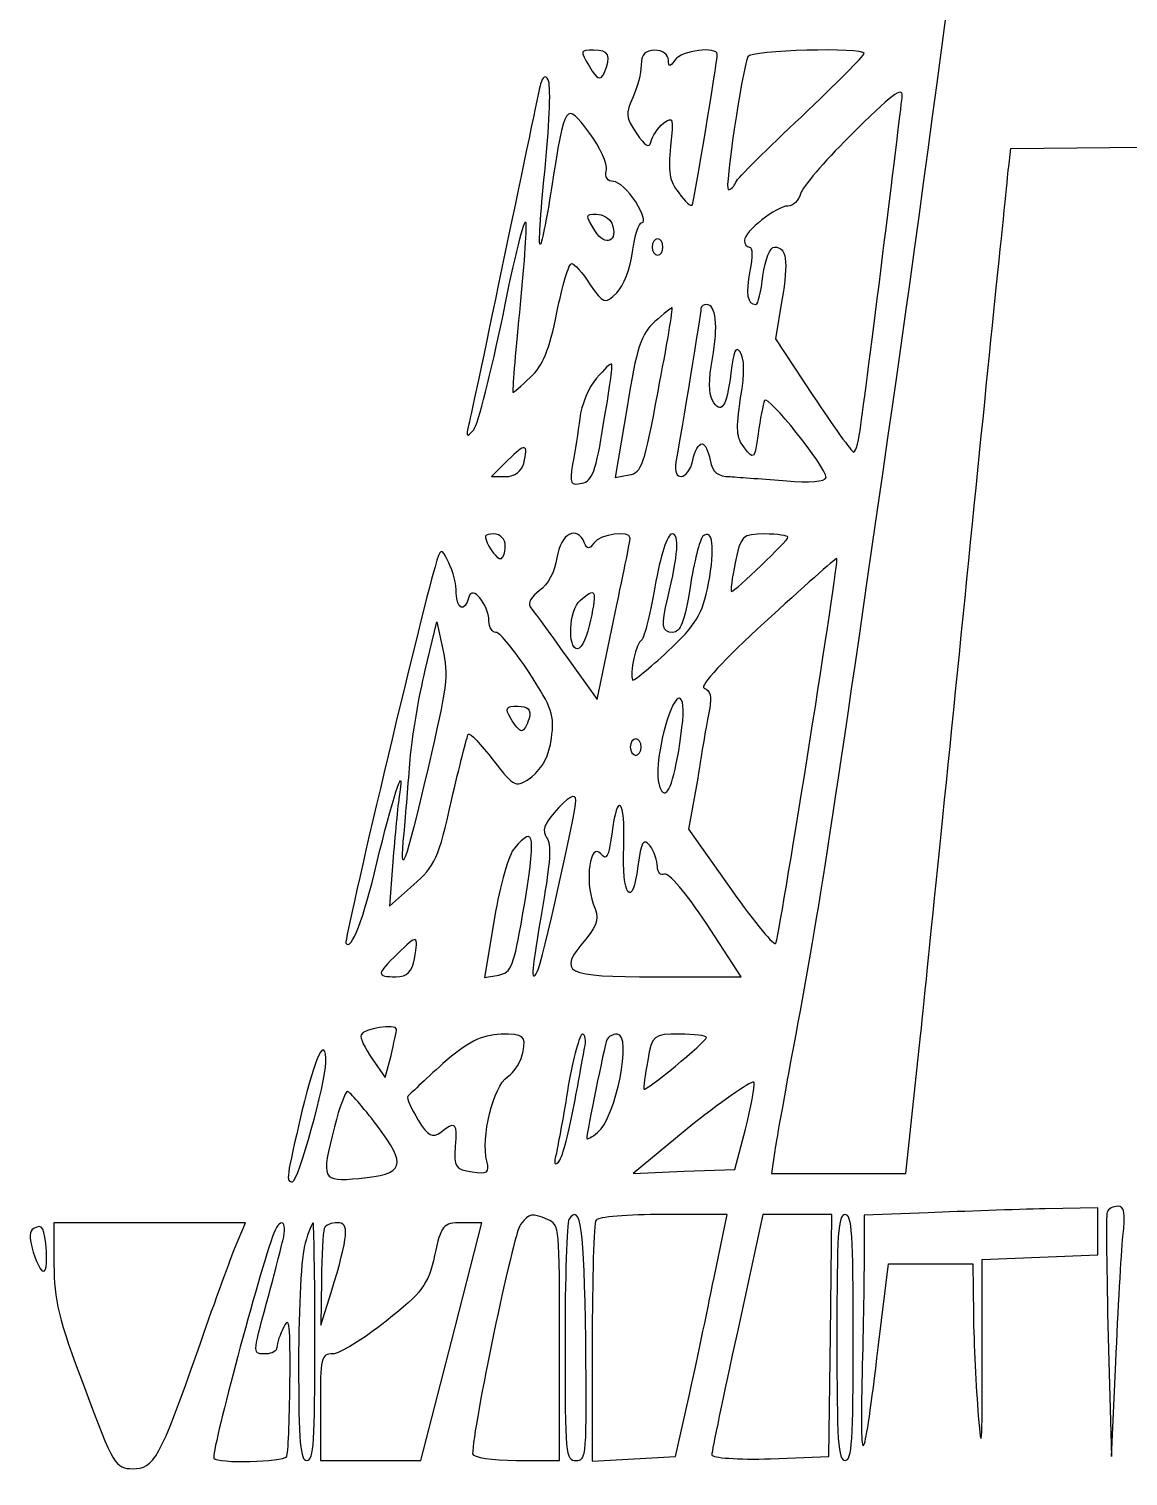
# Model space of a CAD drawing. Extents: x 50 to 162, y 10 to 290.
# Drawn here: x 74.31 to 101.74, y 82.91 to 119.04 of the extents above; entities that cross this region are included whole.
import ezdxf

# ---------------------------------------------------------------- set-up
doc = ezdxf.new("R2010")
doc.units = 0
doc.layers.add('Layer_1', color=7, linetype='CONTINUOUS')

msp = doc.modelspace()

# ---------------------------------------------------------------- linework, layer by layer
at = {"layer": 'Layer_1', "color": 7}
for points in [[(89.587457, 118.142323), (89.587457, 118.142323)], [(92.24649, 118.347016), (92.24649, 118.347016)], [(88.29864, 118.101384), (88.29864, 118.101384)], [(87.077656, 117.671528), (87.077656, 117.671528)], [(94.769859, 116.34102), (94.769859, 116.34102)], [(98.758408, 115.604124), (98.812674, 116.05445), (102.109333, 116.095388)], [(88.854866, 114.191739), (88.854866, 114.191739)], [(89.858787, 113.598128), (89.858787, 113.598128)], [(91.079772, 112.062927), (91.079772, 112.062927)], [(93.10118, 112.267621), (92.938382, 111.305561), (93.87447, 109.893176)], [(89.92662, 111.735418), (89.92662, 111.735418)], [(88.475005, 110.323033), (88.475005, 110.323033)], [(89.234728, 109.606605), (88.936265, 107.846242), (89.288994, 107.90765)], [(86.263666, 108.276098), (85.856671, 107.866711), (86.2094, 107.866711)], [(86.263666, 108.276098), (86.263666, 108.276098)], [(85.788838, 106.126817), (85.788838, 106.126817)], [(84.445755, 105.615083), (84.445755, 105.615083)], [(87.48465, 105.840246), (87.48465, 105.840246)], [(91.934461, 105.71743), (91.934461, 105.71743)], [(89.92662, 105.103349), (89.92662, 105.103349)], [(84.201558, 103.035945), (84.486455, 104.243637), (84.635686, 103.547679)], [(87.715281, 103.383924), (88.488571, 102.299049), (88.895566, 104.264106)], [(88.325773, 104.284575), (88.325773, 104.284575)], [(92.667052, 104.223167), (92.667052, 104.223167)], [(86.792759, 101.828254), (86.792759, 101.828254)], [(90.184383, 101.62356), (90.184383, 101.62356)], [(89.316127, 101.111827), (89.316127, 101.111827)], [(84.269391, 100.600093), (84.269391, 100.600093)], [(90.998373, 100.333992), (90.767742, 99.064892), (91.839495, 97.55016)], [(87.416818, 99.474279), (87.416818, 99.474279)], [(88.854866, 98.942076), (88.854866, 98.942076)], [(83.401135, 98.368934), (83.30617, 97.140774), (83.903096, 97.672977)], [(86.426464, 98.594097), (86.426464, 98.594097)], [(85.924503, 96.854203), (85.680306, 95.35994), (86.033035, 95.421348)], [(89.953753, 95.38041), (92.083692, 95.38041), (91.215437, 96.710917)], [(83.509667, 95.953551), (83.509667, 95.953551)], [(82.600712, 93.927086), (82.600712, 93.927086)], [(88.732768, 93.80427), (88.732768, 93.80427)], [(92.924815, 91.040908), (92.843416, 90.467767), (94.512095, 90.467767), (96.194341, 90.467767), (96.560636, 93.906617)], [(82.872042, 93.333475), (83.197638, 92.86268), (83.346869, 93.415353)], [(89.750255, 93.292536), (89.750255, 93.292536)], [(84.635686, 93.210659), (84.635686, 93.210659)], [(87.769547, 92.657987), (87.769547, 92.657987)], [(81.121964, 92.023437), (81.121964, 92.023437)], [(81.935954, 91.634519), (81.935954, 91.634519)], [(90.876274, 91.695927), (89.38396, 90.467767), (90.65921, 90.529175), (91.920894, 90.570113), (92.192224, 91.573111)], [(90.876274, 91.695927), (90.876274, 91.695927)], [(98.09365, 85.759817), (98.09365, 88.318485), (99.531698, 88.379893), (100.983314, 88.441301), (100.983314, 89.014443), (100.983314, 89.608054), (99.667363, 89.587585)], [(79.439719, 88.584587), (79.711048, 89.239606), (77.323345, 89.239606), (74.935642, 89.239606), (74.935642, 88.195669), (74.935642, 88.195669)], [(81.583225, 84.634003), (81.583225, 83.303495), (82.844909, 83.303495), (84.093026, 83.303495), (84.85275, 86.271551), (85.612474, 89.239606), (85.110514, 89.239606)], [(87.783113, 89.321483), (87.783113, 89.321483)], [(88.461438, 89.301014), (88.461438, 89.301014)], [(91.405368, 87.86816), (91.730964, 89.444299), (90.143684, 89.444299)], [(92.816283, 83.344434), (94.267898, 83.405842), (94.308598, 86.435305), (94.349297, 89.444299), (93.494608, 89.444299), (92.626352, 89.444299), (91.988727, 86.517183), (91.988727, 86.517183)], [(96.750567, 89.485238), (95.14972, 89.42383), (95.14972, 88.359424)], [(96.750567, 89.485238), (96.750567, 89.485238)], [(101.213944, 89.505707), (101.213944, 89.505707)], [(74.433682, 89.09632), (74.433682, 89.09632)], [(80.389373, 88.891627), (80.389373, 88.891627)], [(81.67819, 89.09632), (81.67819, 89.09632)], [(86.575695, 89.198667), (86.575695, 89.198667)], [(81.203363, 88.727872), (81.203363, 88.727872)], [(84.432189, 88.420832), (84.432189, 88.420832)], [(95.502449, 86.128265), (95.760213, 88.216139), (96.804833, 88.216139), (97.86302, 88.216139), (97.876586, 86.947039)], [(81.610358, 87.806752), (81.596791, 86.680938), (81.854555, 87.499711)], [(94.471396, 86.373897), (94.471396, 86.373897)], [(101.241077, 86.373897), (101.322476, 83.405842), (101.431008, 85.759817)], [(86.467163, 83.303495), (87.552483, 83.303495), (87.552483, 86.251081)], [(88.366473, 86.230612), (88.366473, 83.283026), (89.411093, 83.344434), (90.442146, 83.405842), (90.767742, 84.838696)]]:
    msp.add_lwpolyline(points, dxfattribs=at)
for points in [[(98.405679, 129.441402), (98.405679, 128.58169), (96.845532, 116.504775), (95.746646, 108.890178)], [(88.407172, 118.510771), (88.054443, 118.510771), (88.054443, 118.510771), (88.29864, 118.101384)], [(88.664936, 117.937629), (88.8413, 118.387955), (88.787034, 118.510771), (88.407172, 118.510771)], [(89.92662, 118.510771), (89.695989, 118.510771), (89.587457, 118.408424), (89.587457, 118.142323)], [(90.265782, 118.265139), (90.265782, 118.408424), (90.116551, 118.510771), (89.92662, 118.510771)], [(91.486767, 118.408424), (91.486767, 118.613118), (90.591378, 118.510771), (90.42858, 118.265139)], [(95.14972, 118.428894), (95.14972, 118.592649), (92.314323, 118.510771), (92.24649, 118.347016)], [(89.587457, 118.142323), (89.587457, 117.937629), (89.492492, 117.589651), (89.38396, 117.344018)], [(90.42858, 118.265139), (90.306481, 118.080915), (90.265782, 118.080915), (90.265782, 118.265139)], [(90.862708, 114.642065), (90.903407, 114.723942), (91.486767, 118.203731), (91.486767, 118.408424)], [(92.24649, 118.347016), (92.097259, 117.958099), (91.663131, 115.030982), (91.758097, 115.030982)], [(93.589573, 116.852754), (94.444263, 117.671528), (95.14972, 118.367486), (95.14972, 118.428894)], [(87.267586, 117.773875), (87.199754, 117.896691), (87.131922, 117.855752), (87.077656, 117.671528)], [(88.29864, 118.101384), (88.488571, 117.773875), (88.56997, 117.753405), (88.664936, 117.937629)], [(87.077656, 117.671528), (87.036956, 117.507773), (86.643528, 115.624593), (86.195833, 113.475312)], [(87.199754, 115.665532), (87.308286, 116.750407), (87.335419, 117.671528), (87.267586, 117.773875)], [(96.099375, 117.364488), (96.099375, 117.61012), (95.882311, 117.446365), (94.769859, 116.34102)], [(88.285074, 116.463837), (87.701714, 117.241672), (87.688148, 117.221202), (87.348985, 115.071921)], [(89.38396, 117.344018), (89.194029, 116.914162), (89.194029, 116.852754), (89.478925, 116.422898)], [(95.068321, 109.15628), (95.258252, 110.486787), (96.099375, 117.241672), (96.099375, 117.364488)], [(90.143684, 116.688999), (90.38788, 116.873223), (90.401447, 116.832285), (90.320048, 116.115858)], [(91.948027, 115.215206), (91.988727, 115.317553), (92.734884, 116.05445), (93.589573, 116.852754)], [(88.719201, 115.522247), (88.759901, 115.665532), (88.56997, 116.074919), (88.285074, 116.463837)], [(89.478925, 116.422898), (89.668856, 116.136327), (89.790955, 116.05445), (89.831654, 116.218204)], [(89.831654, 116.218204), (89.858787, 116.36149), (89.994452, 116.566183), (90.143684, 116.688999)], [(94.769859, 116.34102), (94.1458, 115.72694), (93.616706, 115.09239), (93.56244, 114.928636)], [(90.320048, 116.115858), (90.252215, 115.481308), (90.292915, 115.256145), (90.523545, 114.949105)], [(87.064089, 113.659536), (87.02339, 113.700475), (87.091222, 114.601126), (87.199754, 115.665532)], [(88.895566, 115.235676), (88.746334, 115.235676), (88.678502, 115.338022), (88.719201, 115.522247)], [(97.808754, 106.229163), (98.297147, 111.121337), (98.731275, 115.338022), (98.758408, 115.604124)], [(87.348985, 115.071921), (87.226887, 114.253147), (87.091222, 113.618597), (87.064089, 113.659536)], [(89.451792, 114.723942), (89.275428, 115.010513), (89.017664, 115.235676), (88.895566, 115.235676)], [(90.523545, 114.949105), (90.686343, 114.723942), (90.835575, 114.601126), (90.862708, 114.642065)], [(91.758097, 115.030982), (91.825929, 115.030982), (91.907328, 115.11286), (91.948027, 115.215206)], [(93.56244, 114.928636), (93.521741, 114.764881), (93.386076, 114.621595), (93.250411, 114.621595)], [(89.61459, 114.212208), (89.695989, 114.212208), (89.628157, 114.437371), (89.451792, 114.723942)], [(93.250411, 114.621595), (92.965515, 114.621595), (92.165091, 113.987046), (92.165091, 113.761883)], [(86.141567, 111.899172), (86.426464, 113.332027), (86.684227, 114.375963), (86.71136, 114.212208)], [(86.71136, 114.212208), (86.724927, 114.048454), (86.657094, 113.024986), (86.548562, 111.96058)], [(88.434305, 114.007515), (88.190108, 114.396433), (88.190108, 114.416902), (88.475005, 114.416902)], [(88.854866, 114.191739), (89.031231, 113.741413), (88.692068, 113.577659), (88.434305, 114.007515)], [(88.475005, 114.416902), (88.624236, 114.416902), (88.8006, 114.314555), (88.854866, 114.191739)], [(89.370393, 113.475312), (89.424659, 113.884699), (89.533191, 114.212208), (89.61459, 114.212208)], [(86.195833, 113.475312), (85.748139, 111.326031), (85.341144, 109.381443), (85.286878, 109.176749)], [(88.976965, 112.451845), (89.153329, 112.636069), (89.316127, 113.065925), (89.370393, 113.475312)], [(89.994452, 113.802822), (89.92662, 113.802822), (89.858787, 113.720944), (89.858787, 113.598128)], [(89.858787, 113.598128), (89.858787, 113.495781), (89.92662, 113.393435), (89.994452, 113.393435)], [(90.130117, 113.598128), (90.130117, 113.720944), (90.075851, 113.802822), (89.994452, 113.802822)], [(89.994452, 113.393435), (90.075851, 113.393435), (90.130117, 113.495781), (90.130117, 113.598128)], [(92.165091, 113.761883), (92.165091, 113.659536), (92.219357, 113.598128), (92.28719, 113.598128)], [(92.28719, 113.598128), (92.368589, 113.598128), (92.368589, 113.352496), (92.300756, 113.004517)], [(92.626352, 112.881701), (92.680618, 113.291088), (92.802717, 113.598128), (92.911249, 113.598128)], [(92.911249, 113.598128), (93.223278, 113.598128), (93.263978, 113.270618), (93.10118, 112.267621)], [(87.48465, 111.96058), (87.620315, 112.636069), (87.783113, 113.188741), (87.850946, 113.188741)], [(87.850946, 113.188741), (87.918778, 113.188741), (88.122276, 112.963578), (88.312207, 112.656538)], [(92.300756, 113.004517), (92.192224, 112.431375), (92.232924, 112.165274), (92.449988, 112.165274)], [(92.449988, 112.165274), (92.504254, 112.165274), (92.585653, 112.492783), (92.626352, 112.881701)], [(88.312207, 112.656538), (88.637803, 112.185743), (88.692068, 112.165274), (88.976965, 112.451845)], [(90.360747, 112.083396), (90.347181, 112.083396), (90.15725, 111.940111), (89.92662, 111.735418)], [(90.008019, 109.995523), (90.225083, 111.121337), (90.38788, 112.062927), (90.360747, 112.083396)], [(91.079772, 112.062927), (91.079772, 111.96058), (90.591378, 108.972056), (90.455713, 108.235159)], [(91.215437, 112.165274), (91.147604, 112.165274), (91.079772, 112.124335), (91.079772, 112.062927)], [(91.364668, 110.814297), (91.5139, 111.633071), (91.459634, 112.165274), (91.215437, 112.165274)], [(85.408977, 109.033464), (85.517509, 109.176749), (85.843104, 110.466318), (86.141567, 111.899172)], [(86.548562, 111.96058), (86.44003, 110.896174), (86.372198, 109.995523), (86.385764, 109.975054)], [(86.819892, 110.343502), (87.131922, 110.630073), (87.294719, 111.01899), (87.48465, 111.96058)], [(89.92662, 111.735418), (89.573891, 111.407908), (89.478925, 111.100868), (89.234728, 109.606605)], [(92.056559, 110.978052), (91.948027, 111.141806), (91.893761, 110.998521), (91.825929, 110.445849)], [(92.070126, 109.831768), (92.178658, 110.486787), (92.165091, 110.814297), (92.056559, 110.978052)], [(88.854866, 110.671012), (88.827733, 110.71195), (88.664936, 110.548195), (88.475005, 110.323033)], [(88.651369, 109.197219), (88.787034, 109.975054), (88.881999, 110.650542), (88.854866, 110.671012)], [(91.364668, 109.77036), (91.269703, 109.975054), (91.269703, 110.261625), (91.364668, 110.814297)], [(86.385764, 109.975054), (86.399331, 109.954584), (86.589262, 110.118339), (86.819892, 110.343502)], [(88.475005, 110.323033), (88.285074, 110.118339), (88.095143, 109.647544), (88.054443, 109.320035)], [(91.825929, 110.445849), (91.717397, 109.586136), (91.581732, 109.401912), (91.364668, 109.77036)], [(89.288994, 107.90765), (89.601024, 107.969058), (89.668856, 108.153282), (90.008019, 109.995523)], [(92.165091, 108.583138), (91.961594, 108.84924), (91.948027, 109.033464), (92.070126, 109.831768)], [(94.200066, 107.846242), (94.200066, 108.112343), (92.734884, 109.934115), (92.667052, 109.77036)], [(93.87447, 109.893176), (94.389997, 109.115341), (94.837691, 108.480791), (94.891957, 108.480791)], [(92.667052, 109.77036), (92.626352, 109.668014), (92.55852, 109.299565), (92.504254, 108.931117)], [(85.286878, 109.176749), (85.205479, 108.84924), (85.232612, 108.82877), (85.408977, 109.033464)], [(88.054443, 109.320035), (88.013744, 108.992525), (87.932345, 108.480791), (87.878079, 108.173751)], [(88.108709, 107.702956), (88.366473, 107.743895), (88.461438, 107.989527), (88.651369, 109.197219)], [(94.891957, 108.480791), (94.946223, 108.480791), (95.027622, 108.787832), (95.068321, 109.15628)], [(92.504254, 108.931117), (92.422855, 108.296567), (92.395722, 108.276098), (92.165091, 108.583138)], [(95.746646, 108.890178), (94.240765, 98.450812), (94.010135, 96.93608), (93.386076, 93.640515)], [(86.657094, 108.194221), (86.779193, 108.705954), (86.697794, 108.705954), (86.263666, 108.276098)], [(90.876274, 108.276098), (90.916974, 108.501261), (91.025506, 108.685485), (91.106905, 108.685485)], [(91.106905, 108.685485), (91.174737, 108.685485), (91.269703, 108.501261), (91.310402, 108.276098)], [(86.2094, 107.866711), (86.426464, 107.866711), (86.616395, 108.009996), (86.657094, 108.194221)], [(87.878079, 108.173751), (87.79668, 107.682487), (87.823813, 107.641548), (88.108709, 107.702956)], [(90.455713, 108.235159), (90.360747, 107.723426), (90.767742, 107.764364), (90.876274, 108.276098)], [(91.310402, 108.276098), (91.364668, 107.969058), (91.500333, 107.866711), (91.812362, 107.866711)], [(91.812362, 107.866711), (92.042993, 107.846242), (92.680618, 107.805303), (93.223278, 107.764364)], [(93.223278, 107.764364), (93.752371, 107.702956), (94.200066, 107.743895), (94.200066, 107.846242)], [(88.176542, 106.208694), (87.986611, 106.65902), (87.579616, 106.454326), (87.48465, 105.840246)], [(91.269703, 105.205696), (91.432501, 106.085878), (91.378235, 106.597612), (91.120471, 106.372449)], [(85.910937, 106.433857), (85.66674, 106.433857), (85.653173, 106.392918), (85.788838, 106.126817)], [(86.195833, 106.126817), (86.195833, 106.311041), (86.073735, 106.433857), (85.910937, 106.433857)], [(89.316127, 106.33151), (89.316127, 106.536204), (88.556404, 106.433857), (88.407172, 106.208694)], [(88.895566, 104.264106), (89.126196, 105.348981), (89.316127, 106.270102), (89.316127, 106.33151)], [(90.360747, 106.433857), (90.238649, 106.433857), (90.075851, 105.922123), (89.92662, 105.103349)], [(90.252215, 104.837248), (90.509979, 105.922123), (90.550678, 106.433857), (90.360747, 106.433857)], [(91.120471, 106.372449), (91.052639, 106.290571), (90.903407, 105.737899), (90.808442, 105.103349)], [(91.839495, 105.001003), (91.934461, 105.001003), (93.250411, 106.270102), (93.250411, 106.351979)], [(92.667052, 106.433857), (92.110825, 106.433857), (92.070126, 106.392918), (91.934461, 105.71743)], [(93.250411, 106.351979), (93.250411, 106.392918), (92.992648, 106.433857), (92.667052, 106.433857)], [(96.560636, 93.906617), (96.750567, 95.789797), (97.32036, 101.33699), (97.808754, 106.229163)], [(84.784918, 105.71743), (84.594987, 106.106347), (84.58142, 106.106347), (84.445755, 105.615083)], [(85.788838, 106.126817), (85.883804, 105.963062), (86.005902, 105.819776), (86.073735, 105.819776)], [(86.073735, 105.819776), (86.141567, 105.819776), (86.195833, 105.963062), (86.195833, 106.126817)], [(88.407172, 106.208694), (88.29864, 106.044939), (88.230808, 106.044939), (88.176542, 106.208694)], [(84.445755, 105.615083), (84.07946, 104.386922), (82.166584, 96.30153), (82.22085, 96.219653)], [(84.974849, 104.960064), (84.974849, 105.164757), (84.89345, 105.512736), (84.784918, 105.71743)], [(87.48465, 105.840246), (87.430384, 105.492267), (87.267586, 105.164757), (87.050523, 105.021472)], [(91.934461, 105.71743), (91.853062, 105.328512), (91.812362, 105.001003), (91.839495, 105.001003)], [(94.471396, 105.819776), (94.430696, 105.819776), (93.616706, 105.103349), (92.667052, 104.223167)], [(92.951948, 96.219653), (93.114746, 96.874672), (94.539228, 105.819776), (94.471396, 105.819776)], [(85.788838, 104.264106), (85.788838, 104.673493), (85.354711, 105.185227), (85.286878, 104.857717)], [(90.252215, 103.50674), (90.97124, 104.182229), (91.106905, 104.407392), (91.269703, 105.205696)], [(85.286878, 104.857717), (85.191913, 104.4688), (84.974849, 104.550677), (84.974849, 104.960064)], [(87.050523, 105.021472), (86.860592, 104.878186), (86.75206, 104.714432), (86.819892, 104.612085)], [(88.000177, 103.568148), (87.742414, 103.568148), (87.783113, 104.530208), (88.06801, 104.77584)], [(88.06801, 104.77584), (88.447872, 105.123819), (88.488571, 105.041941), (88.325773, 104.284575)], [(89.92662, 105.103349), (89.804521, 104.366453), (89.641723, 103.772842), (89.587457, 103.772842)], [(90.374314, 103.977535), (90.102984, 103.977535), (90.075851, 104.14129), (90.252215, 104.837248)], [(90.808442, 105.103349), (90.672777, 104.243637), (90.564245, 103.977535), (90.374314, 103.977535)], [(86.819892, 104.612085), (86.887725, 104.530208), (87.294719, 103.977535), (87.715281, 103.383924)], [(85.965203, 103.977535), (85.870237, 103.977535), (85.788838, 104.100351), (85.788838, 104.264106)], [(88.325773, 104.284575), (88.244374, 103.895658), (88.108709, 103.568148), (88.000177, 103.568148)], [(92.667052, 104.223167), (91.676698, 103.322516), (91.025506, 102.626558), (91.161171, 102.58562)], [(86.792759, 102.974537), (86.426464, 103.52721), (86.060168, 103.977535), (85.965203, 103.977535)], [(89.587457, 103.772842), (89.478925, 103.772842), (89.288994, 102.913129), (89.370393, 102.790313)], [(84.635686, 103.547679), (84.784918, 102.913129), (84.744218, 102.626558), (84.269391, 100.600093)], [(89.370393, 102.790313), (89.397526, 102.749374), (89.790955, 103.076884), (90.252215, 103.50674)], [(83.821697, 100.804787), (83.875963, 101.377928), (84.038761, 102.380926), (84.201558, 103.035945)], [(87.348985, 101.33699), (87.430384, 101.910131), (87.376118, 102.073886), (86.792759, 102.974537)], [(90.604944, 101.603091), (90.727043, 102.56515), (90.455713, 102.58562), (90.184383, 101.62356)], [(91.161171, 102.58562), (91.310402, 102.524212), (91.351102, 102.380926), (91.296836, 102.073886)], [(86.331498, 101.828254), (86.182267, 102.094355), (86.222966, 102.135294), (86.507863, 102.135294)], [(86.507863, 102.135294), (86.765626, 102.135294), (86.847025, 102.053417), (86.792759, 101.828254)], [(91.296836, 102.073886), (91.24257, 101.828254), (91.106905, 101.050419), (90.998373, 100.333992)], [(86.602828, 101.521214), (86.548562, 101.521214), (86.426464, 101.664499), (86.331498, 101.828254)], [(86.792759, 101.828254), (86.738493, 101.664499), (86.657094, 101.521214), (86.602828, 101.521214)], [(90.184383, 101.62356), (89.967319, 100.804787), (89.940186, 100.170237), (90.130117, 99.986013)], [(90.130117, 99.986013), (90.279348, 99.842727), (90.469279, 100.477277), (90.604944, 101.603091)], [(84.85275, 99.781319), (85.056248, 100.641032), (85.246179, 101.377928), (85.273312, 101.439336)], [(85.273312, 101.439336), (85.314011, 101.480275), (85.585341, 101.193704), (85.89737, 100.784317)], [(86.860592, 100.37493), (87.118355, 100.579624), (87.294719, 100.907133), (87.348985, 101.33699)], [(89.451792, 101.31652), (89.38396, 101.31652), (89.316127, 101.234643), (89.316127, 101.111827)], [(89.587457, 101.111827), (89.587457, 101.234643), (89.533191, 101.31652), (89.451792, 101.31652)], [(82.99414, 98.225649), (83.360436, 99.76085), (83.699598, 100.825256), (83.563933, 99.986013)], [(83.672465, 98.962545), (83.713165, 99.412871), (83.780997, 100.252114), (83.821697, 100.804787)], [(89.316127, 101.111827), (89.316127, 101.00948), (89.38396, 100.907133), (89.451792, 100.907133)], [(89.451792, 100.907133), (89.533191, 100.907133), (89.587457, 101.00948), (89.587457, 101.111827)], [(84.269391, 100.600093), (83.686032, 98.102833), (83.550367, 97.754854), (83.672465, 98.962545)], [(85.89737, 100.784317), (86.44003, 100.088359), (86.467163, 100.088359), (86.860592, 100.37493)], [(83.563933, 99.986013), (83.523234, 99.76085), (83.455401, 99.023953), (83.401135, 98.368934)], [(83.903096, 97.672977), (84.445755, 98.143772), (84.540721, 98.348465), (84.85275, 99.781319)], [(86.996257, 95.503226), (87.104789, 95.666981), (87.959478, 99.494748), (87.959478, 99.781319)], [(87.959478, 99.781319), (87.959478, 99.986013), (87.742414, 99.863197), (87.416818, 99.474279)], [(89.153329, 98.635036), (89.194029, 99.822258), (88.990531, 100.047421), (88.854866, 98.942076)], [(87.416818, 99.474279), (87.159054, 99.187708), (87.118355, 99.023953), (87.226887, 98.860199)], [(86.629961, 96.915611), (86.969124, 98.962545), (86.941991, 99.187708), (86.426464, 98.594097)], [(87.226887, 98.860199), (87.348985, 98.675975), (87.321852, 98.246118), (87.131922, 97.161243)], [(88.583537, 98.450812), (88.312207, 98.757852), (88.176542, 97.775323), (88.393606, 97.202182)], [(88.854866, 98.942076), (88.773467, 98.368934), (88.719201, 98.266588), (88.583537, 98.450812)], [(89.506058, 98.143772), (89.370393, 97.038427), (89.099063, 97.386406), (89.153329, 98.635036)], [(89.804521, 98.655505), (89.641723, 98.839729), (89.587457, 98.757852), (89.506058, 98.143772)], [(89.994452, 98.123302), (89.994452, 98.266588), (89.913053, 98.51222), (89.804521, 98.655505)], [(86.426464, 98.594097), (86.290799, 98.450812), (86.073735, 97.672977), (85.924503, 96.854203)], [(82.22085, 96.219653), (82.342949, 95.99449), (82.668544, 96.833733), (82.99414, 98.225649)], [(90.170817, 97.939078), (90.075851, 97.898139), (89.994452, 97.980017), (89.994452, 98.123302)], [(91.215437, 96.710917), (90.727043, 97.447814), (90.265782, 98.000486), (90.170817, 97.939078)], [(91.839495, 97.55016), (92.436421, 96.710917), (92.924815, 96.117306), (92.951948, 96.219653)], [(88.393606, 97.202182), (88.542837, 96.833733), (88.529271, 96.731387), (88.203675, 96.322)], [(86.033035, 95.421348), (86.345065, 95.482757), (86.412897, 95.646511), (86.629961, 96.915611)], [(87.131922, 97.161243), (86.847025, 95.482757), (86.819892, 95.216655), (86.996257, 95.503226)], [(83.930229, 95.830735), (84.038761, 96.444816), (84.011628, 96.444816), (83.509667, 95.953551)], [(88.203675, 96.322), (87.48465, 95.462287), (87.661015, 95.38041), (89.953753, 95.38041)], [(83.509667, 95.953551), (82.980574, 95.441818), (82.967007, 95.38041), (83.468968, 95.38041)], [(83.468968, 95.38041), (83.753864, 95.38041), (83.875963, 95.503226), (83.930229, 95.830735)], [(81.71889, 93.231128), (81.71889, 93.968025), (81.461126, 93.415353), (81.121964, 92.023437)], [(83.482534, 94.070372), (83.482534, 94.213657), (82.654978, 94.090841), (82.600712, 93.927086)], [(83.346869, 93.415353), (83.414702, 93.722393), (83.482534, 94.008964), (83.482534, 94.070372)], [(86.087301, 93.947556), (85.598908, 93.927086), (85.246179, 93.742862), (84.635686, 93.210659)], [(86.643528, 93.517699), (86.71136, 93.906617), (86.657094, 93.947556), (86.087301, 93.947556)], [(88.122276, 93.947556), (88.054443, 93.947556), (87.891645, 93.353944), (87.769547, 92.657987)], [(88.176542, 93.599577), (88.217241, 93.783801), (88.190108, 93.947556), (88.122276, 93.947556)], [(88.502138, 91.491234), (88.963398, 91.859682), (89.370393, 93.947556), (88.990531, 93.947556)], [(88.990531, 93.947556), (88.881999, 93.947556), (88.759901, 93.886147), (88.732768, 93.80427)], [(90.537112, 93.947556), (89.899487, 93.947556), (89.858787, 93.927086), (89.750255, 93.292536)], [(91.215437, 93.865678), (91.215437, 93.906617), (90.916974, 93.947556), (90.537112, 93.947556)], [(82.600712, 93.927086), (82.560012, 93.865678), (82.695677, 93.599577), (82.872042, 93.333475)], [(87.891645, 92.064376), (88.013744, 92.698925), (88.135842, 93.394883), (88.176542, 93.599577)], [(88.732768, 93.80427), (88.664936, 93.640515), (88.230808, 91.491234), (88.230808, 91.347949)], [(89.65529, 92.576109), (89.682423, 92.494232), (91.215437, 93.763331), (91.215437, 93.865678)], [(93.386076, 93.640515), (93.182579, 92.514701), (92.965515, 91.347949), (92.924815, 91.040908)], [(80.891334, 90.263073), (81.026998, 90.263073), (81.71889, 92.760333), (81.71889, 93.231128)], [(86.250099, 92.88315), (86.426464, 92.985496), (86.602828, 93.292536), (86.643528, 93.517699)], [(89.750255, 93.292536), (89.682423, 92.924088), (89.641723, 92.596579), (89.65529, 92.576109)], [(84.635686, 93.210659), (84.187992, 92.801272), (83.794564, 92.432824), (83.767431, 92.391885)], [(85.734572, 90.774807), (85.585341, 91.368418), (85.89737, 92.637517), (86.250099, 92.88315)], [(82.26155, 92.514701), (82.207284, 92.514701), (82.058052, 92.125784), (81.935954, 91.634519)], [(82.99414, 91.675458), (82.641411, 92.125784), (82.315816, 92.514701), (82.26155, 92.514701)], [(87.769547, 92.657987), (87.661015, 91.94156), (87.511783, 91.184194), (87.471084, 90.9795)], [(92.409288, 92.739864), (92.382155, 92.821741), (91.703831, 92.350947), (90.876274, 91.695927)], [(92.192224, 91.573111), (92.327889, 92.125784), (92.422855, 92.637517), (92.409288, 92.739864)], [(83.767431, 92.391885), (83.726731, 92.350947), (83.84883, 92.084845), (84.025194, 91.798274)], [(81.121964, 92.023437), (80.728536, 90.324481), (80.714969, 90.263073), (80.891334, 90.263073)], [(84.025194, 91.798274), (84.255824, 91.409357), (84.391489, 91.347949), (84.58142, 91.491234)], [(84.58142, 91.491234), (84.947716, 91.798274), (85.001982, 91.736866), (84.947716, 91.143255)], [(87.52535, 90.754338), (87.606749, 90.815746), (87.769547, 91.409357), (87.891645, 92.064376)], [(81.935954, 91.634519), (81.596791, 90.304012), (81.610358, 90.263073), (82.546446, 90.344951)], [(82.546446, 90.344951), (83.686032, 90.447297), (83.753864, 90.651991), (82.99414, 91.675458)], [(88.230808, 91.347949), (88.230808, 91.30701), (88.352906, 91.368418), (88.502138, 91.491234)], [(84.947716, 91.143255), (84.907016, 90.631521), (84.947716, 90.570113), (85.368277, 90.508705)], [(85.368277, 90.508705), (85.748139, 90.447297), (85.815971, 90.488236), (85.734572, 90.774807)], [(87.471084, 90.9795), (87.403251, 90.733868), (87.416818, 90.651991), (87.52535, 90.754338)], [(88.203675, 86.312489), (88.162975, 89.11679), (88.081576, 89.75134), (87.783113, 89.321483)], [(101.485274, 89.648993), (101.363175, 89.648993), (101.241077, 89.587585), (101.213944, 89.505707)], [(101.607372, 88.891627), (101.675205, 89.485238), (101.648072, 89.648993), (101.485274, 89.648993)], [(80.647137, 88.78928), (80.782802, 89.321483), (80.565738, 89.403361), (80.389373, 88.891627)], [(81.40686, 89.239606), (81.379727, 89.239606), (81.284762, 89.014443), (81.203363, 88.727872)], [(81.44756, 86.271551), (81.44756, 87.909098), (81.420427, 89.239606), (81.40686, 89.239606)], [(82.003786, 89.239606), (81.854555, 89.239606), (81.705323, 89.178198), (81.67819, 89.09632)], [(81.854555, 87.499711), (82.288683, 88.953035), (82.315816, 89.239606), (82.003786, 89.239606)], [(85.110514, 89.239606), (84.649253, 89.239606), (84.594987, 89.178198), (84.432189, 88.420832)], [(87.25402, 89.321483), (86.833459, 89.485238), (86.819892, 89.485238), (86.575695, 89.198667)], [(87.552483, 86.251081), (87.552483, 89.137259), (87.552483, 89.198667), (87.25402, 89.321483)], [(87.783113, 89.321483), (87.728847, 89.239606), (87.688148, 87.84769), (87.688148, 86.230612)], [(88.461438, 89.301014), (88.407172, 89.239606), (88.366473, 87.84769), (88.366473, 86.230612)], [(90.143684, 89.444299), (89.261861, 89.444299), (88.502138, 89.382891), (88.461438, 89.301014)], [(94.674893, 89.444299), (94.498529, 89.444299), (94.471396, 88.973504), (94.471396, 86.373897)], [(94.87839, 86.373897), (94.87839, 88.973504), (94.851258, 89.444299), (94.674893, 89.444299)], [(99.667363, 89.587585), (98.934773, 89.567115), (97.618823, 89.526177), (96.750567, 89.485238)], [(101.213944, 89.505707), (101.186811, 89.403361), (101.200377, 88.011445), (101.241077, 86.373897)], [(74.433682, 89.09632), (74.311583, 89.034912), (74.311583, 88.891627), (74.420115, 88.502709)], [(74.745711, 88.523179), (74.705012, 89.11679), (74.650746, 89.219137), (74.433682, 89.09632)], [(80.389373, 88.891627), (79.941679, 87.602058), (78.856359, 83.46725), (78.924192, 83.364903)], [(81.67819, 89.09632), (81.651057, 88.993974), (81.610358, 88.420832), (81.610358, 87.806752)], [(86.575695, 89.198667), (86.399331, 88.973504), (85.381844, 84.1018), (85.381844, 83.46725)], [(101.431008, 85.759817), (101.485274, 87.049386), (101.566673, 88.461771), (101.607372, 88.891627)], [(74.420115, 88.502709), (74.623613, 87.86816), (74.786411, 87.86816), (74.745711, 88.523179)], [(78.530763, 86.066857), (78.883492, 87.090325), (79.304054, 88.216139), (79.439719, 88.584587)], [(80.240142, 87.23361), (80.40294, 87.827221), (80.579304, 88.523179), (80.647137, 88.78928)], [(81.203363, 88.727872), (81.108397, 88.420832), (81.040565, 87.172202), (81.040565, 85.759817)], [(74.935642, 88.195669), (74.935642, 87.315487), (75.044174, 86.844692), (75.695366, 85.125267)], [(84.432189, 88.420832), (84.269391, 87.683936), (84.133726, 87.499711), (83.224771, 86.783284)], [(95.14972, 88.359424), (95.14972, 87.765813), (95.122587, 86.373897), (95.095454, 85.248083)], [(90.767742, 84.838696), (90.944107, 85.637001), (91.229003, 86.987978), (91.405368, 87.86816)], [(80.226575, 85.96451), (79.887413, 85.96451), (79.887413, 85.923572), (80.240142, 87.23361)], [(80.823501, 85.248083), (80.837068, 86.701407), (80.809935, 86.92657), (80.67427, 86.639999)], [(83.224771, 86.783284), (82.654978, 86.332959), (82.058052, 85.96451), (81.895254, 85.96451)], [(97.876586, 86.947039), (97.890153, 86.230612), (97.944418, 85.104798), (97.998684, 84.429309)], [(80.67427, 86.639999), (80.579304, 86.455775), (80.497905, 86.230612), (80.497905, 86.128265)], [(91.988727, 86.517183), (91.635998, 84.920574), (91.351102, 83.528658), (91.351102, 83.446781)], [(94.471396, 86.373897), (94.471396, 83.77429), (94.498529, 83.303495), (94.674893, 83.303495)], [(94.674893, 83.303495), (94.851258, 83.303495), (94.87839, 83.77429), (94.87839, 86.373897)], [(76.902784, 83.098802), (77.431877, 83.098802), (77.567542, 83.323965), (78.530763, 86.066857)], [(80.497905, 86.128265), (80.497905, 86.046388), (80.375807, 85.96451), (80.226575, 85.96451)], [(81.244062, 83.303495), (81.420427, 83.303495), (81.44756, 83.77429), (81.44756, 86.271551)], [(87.688148, 86.230612), (87.688148, 83.426312), (87.701714, 83.303495), (87.959478, 83.303495)], [(87.959478, 83.303495), (88.230808, 83.303495), (88.230808, 83.405842), (88.203675, 86.312489)], [(95.095454, 85.248083), (95.041188, 82.914578), (95.14972, 83.139741), (95.502449, 86.128265)], [(81.040565, 85.759817), (81.040565, 83.712882), (81.081264, 83.303495), (81.244062, 83.303495)], [(81.895254, 85.96451), (81.596791, 85.96451), (81.583225, 85.882633), (81.583225, 84.634003)], [(97.998684, 84.429309), (98.080083, 83.426312), (98.107216, 83.651474), (98.09365, 85.759817)], [(75.695366, 85.125267), (76.41439, 83.180679), (76.468656, 83.098802), (76.902784, 83.098802)], [(80.742102, 83.405842), (80.782802, 83.446781), (80.809935, 84.286024), (80.823501, 85.248083)], [(85.381844, 83.46725), (85.381844, 83.385373), (85.870237, 83.303495), (86.467163, 83.303495)], [(78.924192, 83.364903), (79.019157, 83.221618), (80.647137, 83.262557), (80.742102, 83.405842)], [(91.351102, 83.446781), (91.351102, 83.364903), (92.002293, 83.323965), (92.816283, 83.344434)]]:
    msp.add_open_spline(points, degree=3, dxfattribs=at)

doc.saveas('drawing.dxf')
